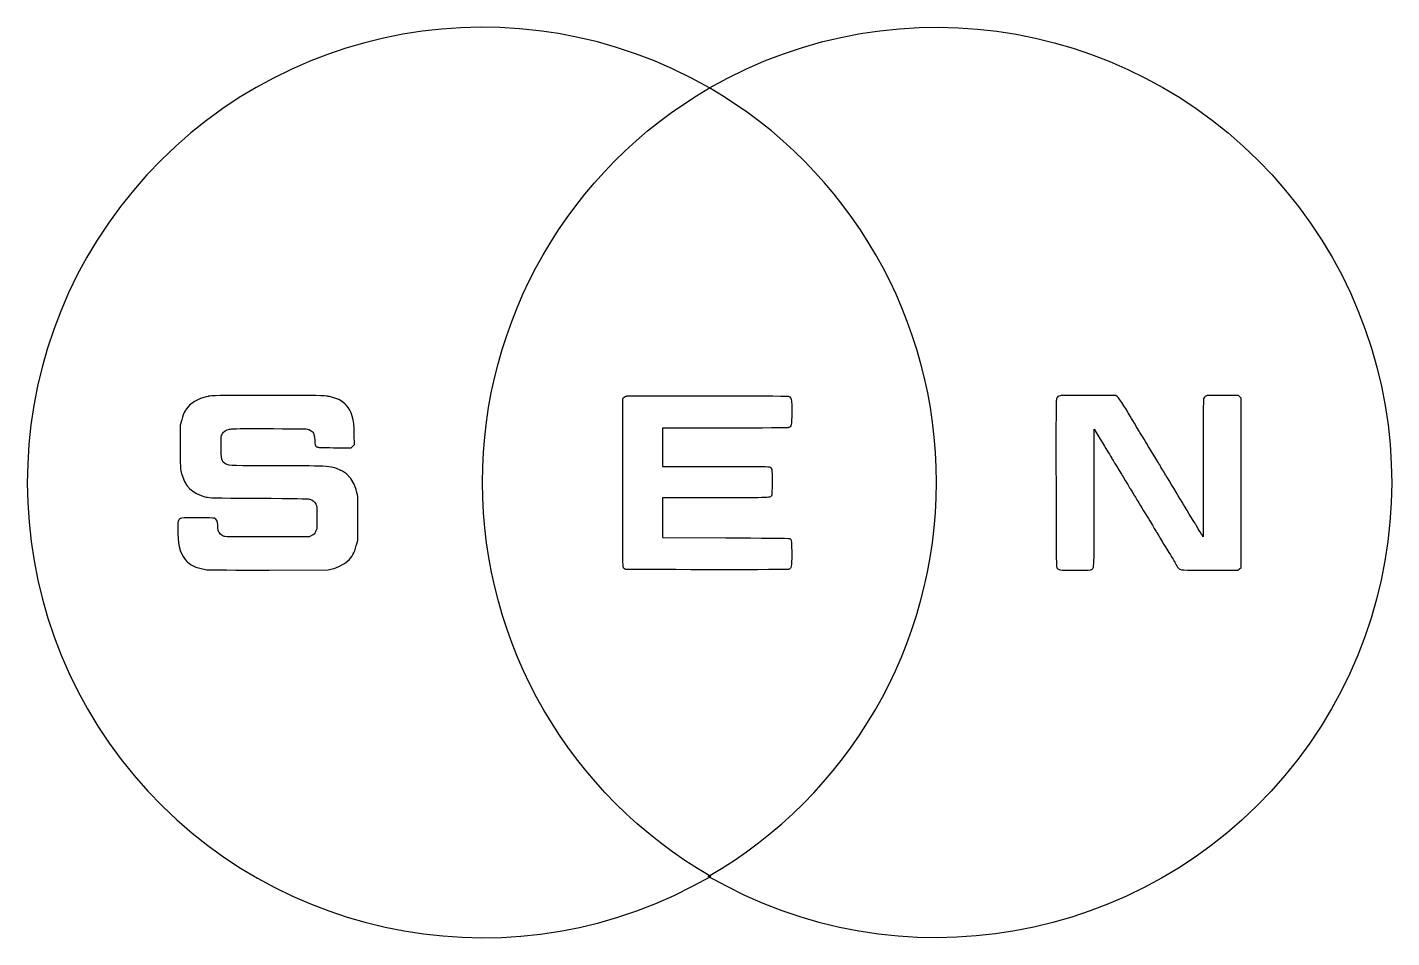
# Model space of a CAD drawing. Extents: x 0 to 31.2, y 0 to 20.8.
import ezdxf

# ---------------------------------------------------------------- set-up
doc = ezdxf.new("R2010")
doc.units = 0
doc.header["$MEASUREMENT"] = 0

msp = doc.modelspace()

# ---------------------------------------------------------------- linework, layer by layer
at = {"linetype": 'Continuous'}
for points in [[(15.63712, 19.45244, 1.73205219), (15.665, 1.42226, -0.57734981)], [(15.63712, 19.45244, -1.73205219), (15.60923, 1.42226, 0.57734981)]]:
    msp.add_lwpolyline(points, format="xyb", close=True, dxfattribs=at)
at = {"color": 7}
for points in [[(7.05072, 8.46371), (7.16357, 8.50532), (7.29275, 8.57574), (7.39697, 8.66331), (7.45796, 8.73861), (7.47353, 8.76633), (7.48112, 8.77989), (7.50293, 8.82107), (7.52453, 8.86985), (7.54383, 8.92703), (7.56087, 8.98693), (7.56625, 9.00694), (7.59332, 9.1059), (7.59332, 9.61111), (7.59435, 10.1163), (7.56625, 10.2236), (7.55556, 10.2655), (7.51064, 10.3876), (7.43485, 10.5201), (7.33697, 10.624), (7.24744, 10.686), (7.21522, 10.7017), (7.20546, 10.7064), (7.17611, 10.7205), (7.13986, 10.7369), (7.10449, 10.7511), (7.06787, 10.7633), (7.028, 10.7737), (6.98281, 10.7824), (6.93018, 10.7896), (6.86817, 10.7953), (6.79465, 10.7997), (6.70757, 10.8031), (6.60493, 10.8056), (6.48465, 10.8072), (6.34467, 10.8083), (6.18294, 10.8088), (5.9974, 10.809), (5.83886, 10.809), (5.78603, 10.809), (5.69922, 10.809), (5.43881, 10.8092), (5.16949, 10.8102), (4.96724, 10.8121), (4.82101, 10.8156), (4.72, 10.8209), (4.65321, 10.8284), (4.60975, 10.8385), (4.58615, 10.8479), (4.57872, 10.8517), (4.57004, 10.8561), (4.54531, 10.8717), (4.51882, 10.8956), (4.49858, 10.9261), (4.48394, 10.9656), (4.47412, 11.0167), (4.46853, 11.082), (4.46647, 11.1641), (4.46685, 11.24), (4.46729, 11.2653), (4.46772, 11.2966), (4.46972, 11.3905), (4.47364, 11.4639), (4.4809, 11.5054), (4.48964, 11.5279), (4.49333, 11.535), (4.49957, 11.5467), (4.52311, 11.5789), (4.56076, 11.6106), (4.61051, 11.6329), (4.65994, 11.6457), (4.67665, 11.6486), (4.68463, 11.65), (4.70882, 11.6528), (4.75424, 11.6561), (4.81814, 11.6586), (4.90593, 11.6604), (5.02285, 11.6614), (5.17421, 11.6618), (5.3654, 11.6617), (5.54258, 11.6613), (5.60167, 11.6611), (5.67008, 11.6609), (5.87554, 11.6601), (6.08274, 11.659), (6.23329, 11.6576), (6.33718, 11.6557), (6.4044, 11.6528), (6.44493, 11.6488), (6.46886, 11.6434), (6.48182, 11.6381), (6.48606, 11.6361), (6.49257, 11.633), (6.52599, 11.613), (6.55268, 11.5918), (6.55583, 11.5882), (6.56261, 11.581), (6.57807, 11.5544), (6.59554, 11.5074), (6.60693, 11.4516), (6.61106, 11.4064), (6.61106, 11.3913), (6.61106, 11.3772), (6.61372, 11.3348), (6.62244, 11.2932), (6.63824, 11.2636), (6.65539, 11.2473), (6.66206, 11.2434), (6.66471, 11.2419), (6.6735, 11.2382), (6.68978, 11.2341), (6.71414, 11.231), (6.74968, 11.2287), (6.79975, 11.2272), (6.86757, 11.2263), (6.95638, 11.2259), (7.04113, 11.2257), (7.06939, 11.2257), (7.44646, 11.2257), (7.51938, 11.2986), (7.51519, 11.5298), (7.51454, 11.5619), (7.51058, 11.6579), (7.50179, 11.7688), (7.48817, 11.8646), (7.46907, 11.948), (7.44385, 12.0211), (7.41178, 12.0864), (7.37224, 12.1462), (7.33713, 12.1893), (7.3246, 12.2028), (7.30729, 12.2215), (7.24843, 12.2708), (7.1575, 12.3247), (7.04725, 12.3669), (6.94694, 12.393), (6.91314, 12.3996), (6.90397, 12.4014), (6.87625, 12.4055), (6.82667, 12.4101), (6.75151, 12.4134), (6.63797, 12.4157), (6.47319, 12.4172), (6.24442, 12.418), (5.93869, 12.4183), (5.64214, 12.4184), (5.54335, 12.4184), (5.44422, 12.4184), (5.14703, 12.4183), (4.84093, 12.418), (4.61208, 12.4172), (4.4476, 12.4157), (4.33453, 12.4134), (4.25993, 12.4101), (4.21094, 12.4055), (4.1836, 12.4014), (4.17458, 12.3996), (4.13043, 12.3911), (4.00038, 12.3527), (3.85682, 12.2848), (3.743, 12.1955), (3.67535, 12.1142), (3.65793, 12.084), (3.64996, 12.0704), (3.62722, 12.0287), (3.60476, 11.9794), (3.58464, 11.9214), (3.56674, 11.8606), (3.56104, 11.8403), (3.53396, 11.7413), (3.53396, 11.2517), (3.53386, 11.2122), (3.53369, 11.0935), (3.53386, 10.9722), (3.53467, 10.8815), (3.5364, 10.8152), (3.53928, 10.7667), (3.54346, 10.7298), (3.54921, 10.6981), (3.55485, 10.6734), (3.55686, 10.6653), (3.56401, 10.6361), (3.59088, 10.5499), (3.63282, 10.4499), (3.68414, 10.3638), (3.74604, 10.2904), (3.81993, 10.2284), (3.90712, 10.1765), (4.0089, 10.1333), (4.0969, 10.1052), (4.12668, 10.0975), (4.13417, 10.0957), (4.1569, 10.0907), (4.1959, 10.0853), (4.25635, 10.0812), (4.35097, 10.0781), (4.4924, 10.0756), (4.69336, 10.0736), (4.96653, 10.0716), (5.23508, 10.07), (5.3246, 10.0694), (5.39686, 10.069), (5.61382, 10.0675), (5.85499, 10.0655), (6.0516, 10.0634), (6.20714, 10.0611), (6.32503, 10.0587), (6.40886, 10.056), (6.46203, 10.053), (6.48178, 10.0513), (6.48812, 10.0496), (6.50054, 10.0464), (6.53678, 10.0327), (6.57601, 10.0093), (6.60721, 9.97846), (6.62674, 9.94954), (6.63189, 9.93924), (6.63612, 9.93093), (6.64692, 9.90506), (6.65468, 9.86035), (6.6575, 9.77696), (6.65793, 9.66433), (6.65793, 9.62674), (6.65793, 9.36632), (6.62978, 9.30588), (6.62571, 9.29753), (6.61253, 9.27289), (6.59603, 9.25108), (6.57422, 9.2346), (6.54958, 9.22136), (6.54124, 9.21733), (6.48085, 9.18924), (5.52979, 9.18608), (5.4706, 9.18593), (5.29303, 9.1856), (5.09174, 9.18554), (4.92437, 9.18599), (4.78911, 9.1869), (4.68435, 9.18837), (4.60835, 9.19026), (4.55946, 9.19265), (4.54161, 9.19396), (4.53603, 9.19547), (4.52507, 9.19835), (4.49425, 9.21425), (4.45503, 9.24528), (4.42324, 9.28369), (4.40685, 9.31392), (4.40375, 9.32465), (4.40224, 9.33018), (4.39931, 9.34728), (4.39567, 9.37804), (4.39318, 9.41314), (4.39231, 9.43978), (4.39231, 9.44863), (4.39231, 9.46442), (4.38803, 9.51167), (4.37468, 9.55826), (4.3514, 9.59044), (4.32639, 9.60688), (4.31728, 9.61008), (4.31207, 9.61193), (4.28033, 9.61496), (4.20226, 9.61854), (4.08535, 9.62076), (3.97021, 9.62153), (3.93186, 9.62153), (3.89882, 9.62153), (3.79975, 9.62136), (3.69894, 9.62022), (3.62472, 9.61751), (3.57249, 9.61247), (3.53765, 9.60439), (3.51557, 9.59256), (3.50163, 9.57628), (3.49354, 9.56033), (3.49126, 9.55485), (3.48682, 9.54438), (3.48133, 9.50965), (3.4764, 9.43858), (3.47597, 9.34924), (3.47965, 9.24929), (3.48693, 9.14649), (3.4975, 9.0485), (3.51085, 8.96294), (3.52154, 8.91357), (3.52664, 8.89757), (3.5339, 8.875), (3.55968, 8.80832), (3.59733, 8.73481), (3.64339, 8.67111), (3.68625, 8.62522), (3.70167, 8.61111), (3.72092, 8.59326), (3.78618, 8.54775), (3.88911, 8.49696), (4.00922, 8.45925), (4.11111, 8.43918), (4.1454, 8.43506), (4.15582, 8.43375), (4.1881, 8.43321), (4.28114, 8.43158), (4.41868, 8.43024), (4.59483, 8.4291), (4.80388, 8.42828), (5.03982, 8.42779), (5.29693, 8.42763), (5.50125, 8.42774), (5.56939, 8.42779), (6.91835, 8.42985), (7.0121, 8.45383)], [(13.7149, 8.44185), (13.6952, 8.45231), (13.6764, 8.46892), (13.6736, 8.47254), (13.6725, 8.47385), (13.6699, 8.47792), (13.6667, 8.48568), (13.6638, 8.49864), (13.6615, 8.51964), (13.6594, 8.55154), (13.6578, 8.59711), (13.6564, 8.65918), (13.6553, 8.74056), (13.6545, 8.84407), (13.6538, 8.9726), (13.6533, 9.12885), (13.6531, 9.31575), (13.6528, 9.53603), (13.6527, 9.79258), (13.6527, 10.0882), (13.6527, 10.3413), (13.6527, 10.4257), (13.6527, 12.3517), (13.6788, 12.3757), (13.6824, 12.3791), (13.7067, 12.3949), (13.7326, 12.4059), (13.7371, 12.407), (13.7494, 12.4093), (13.7879, 12.409), (13.9114, 12.4105), (14.0969, 12.4118), (14.3342, 12.4128), (14.6129, 12.4134), (14.9226, 12.4136), (15.2528, 12.4136), (15.5933, 12.4134), (15.9335, 12.4128), (16.2632, 12.4119), (16.5719, 12.4108), (16.8492, 12.4094), (17.0849, 12.4079), (17.2682, 12.406), (17.3892, 12.404), (17.4264, 12.4049), (17.4371, 12.4018), (17.4437, 12.4), (17.4718, 12.3854), (17.4931, 12.3634), (17.4965, 12.358), (17.5, 12.3521), (17.5076, 12.3323), (17.5139, 12.2869), (17.5167, 12.1989), (17.5174, 12.0838), (17.5174, 12.0455), (17.5174, 12.0188), (17.5169, 11.9386), (17.5156, 11.8563), (17.5124, 11.7951), (17.5067, 11.7515), (17.4979, 11.7221), (17.4851, 11.7033), (17.4679, 11.6918), (17.4511, 11.6857), (17.4454, 11.684), (17.4394, 11.6825), (17.4138, 11.6818), (17.3375, 11.6798), (17.2172, 11.678), (17.0538, 11.6765), (16.8479, 11.6753), (16.6004, 11.6744), (16.3122, 11.6738), (16.066, 11.6736), (15.9839, 11.6736), (14.559, 11.6736), (14.559, 10.7986), (15.76, 10.7986), (15.8304, 10.7986), (16.0415, 10.7984), (16.2871, 10.7978), (16.4964, 10.7969), (16.6694, 10.7956), (16.8063, 10.794), (16.9068, 10.792), (16.9708, 10.7898), (16.9922, 10.789), (16.9985, 10.7872), (17.0042, 10.7857), (17.021, 10.7801), (17.0382, 10.7696), (17.0507, 10.7523), (17.0593, 10.7247), (17.0647, 10.6832), (17.0678, 10.6243), (17.0692, 10.5445), (17.0694, 10.4664), (17.0694, 10.4403), (17.0694, 10.4089), (17.0686, 10.3147), (17.0663, 10.2239), (17.0624, 10.1655), (17.0589, 10.1419), (17.0568, 10.1372), (17.0557, 10.1346), (17.0525, 10.1266), (17.0481, 10.1173), (17.0414, 10.1094), (17.0303, 10.1028), (17.0128, 10.0971), (16.9865, 10.0925), (16.9494, 10.0888), (16.8994, 10.0859), (16.8342, 10.0837), (16.7517, 10.0821), (16.6497, 10.081), (16.5261, 10.0803), (16.3788, 10.08), (16.2054, 10.0799), (16.0042, 10.0799), (15.8304, 10.0799), (15.7725, 10.0799), (14.559, 10.0799), (14.561, 9.62358), (14.5642, 9.1684), (16.0121, 9.16319), (16.0849, 9.16292), (16.3033, 9.16189), (16.5756, 9.16032), (16.8228, 9.15858), (17.039, 9.15668), (17.2182, 9.15474), (17.3546, 9.15267), (17.4419, 9.15061), (17.4725, 9.1499), (17.4746, 9.1486), (17.4814, 9.14415), (17.4965, 9.12278), (17.5096, 9.06842), (17.5157, 8.96642), (17.5174, 8.83979), (17.5174, 8.79758), (17.5174, 8.77219), (17.5169, 8.69601), (17.5156, 8.61719), (17.5125, 8.558), (17.5072, 8.51531), (17.4993, 8.48583), (17.4879, 8.46653), (17.4725, 8.45415), (17.4578, 8.44726), (17.4526, 8.44547), (17.4469, 8.44342), (17.4183, 8.44265), (17.331, 8.44021), (17.1887, 8.43832), (16.9894, 8.43679), (16.731, 8.43576), (16.4115, 8.43511), (16.0287, 8.4349), (15.6928, 8.435), (15.5808, 8.43506), (15.4883, 8.43517), (15.2108, 8.43554), (14.8649, 8.43619), (14.5503, 8.43696), (14.275, 8.43782), (14.0464, 8.43869), (13.8723, 8.43961), (13.7604, 8.44049), (13.7214, 8.44081), (13.7183, 8.44129)], [(24.3822, 8.44194), (24.3899, 8.44661), (24.3986, 8.45258), (24.406, 8.4611), (24.4124, 8.47487), (24.4176, 8.49681), (24.4221, 8.52968), (24.4256, 8.57628), (24.4283, 8.63954), (24.4304, 8.72217), (24.4319, 8.82704), (24.4329, 8.95692), (24.4335, 9.11475), (24.4339, 9.30317), (24.434, 9.52518), (24.434, 9.78347), (24.434, 10.0066), (24.434, 10.0809), (24.434, 11.6465), (24.5694, 11.4226), (24.5828, 11.4007), (24.6229, 11.3346), (24.6681, 11.2604), (24.7003, 11.2076), (24.7136, 11.1861), (24.7153, 11.184), (24.7235, 11.1707), (24.7481, 11.1304), (24.7813, 11.0756), (24.8083, 11.0307), (24.8207, 11.0101), (24.8225, 11.0069), (24.8235, 11.0049), (24.8338, 10.9867), (24.8478, 10.9643), (24.8507, 10.9601), (24.8535, 10.9557), (24.8696, 10.9296), (24.8847, 10.9046), (24.8871, 10.9007), (24.8892, 10.8968), (24.9068, 10.8673), (24.949, 10.7972), (25.0078, 10.7008), (25.0594, 10.6164), (25.0767, 10.5882), (25.0938, 10.5602), (25.1449, 10.4759), (25.2032, 10.3799), (25.2451, 10.3105), (25.2624, 10.2815), (25.2642, 10.2778), (25.2663, 10.2741), (25.2799, 10.2513), (25.294, 10.2283), (25.2964, 10.2247), (25.2988, 10.2208), (25.3064, 10.2082), (25.321, 10.1843), (25.3382, 10.1561), (25.3514, 10.1341), (25.3558, 10.1267), (25.361, 10.1181), (25.3765, 10.0922), (25.394, 10.0629), (25.411, 10.0346), (25.43, 10.0032), (25.4536, 9.96431), (25.4844, 9.91363), (25.5249, 9.847), (25.5644, 9.78185), (25.5776, 9.7601), (25.5911, 9.73807), (25.6317, 9.67199), (25.6732, 9.604), (25.7049, 9.55203), (25.7294, 9.51193), (25.749, 9.47954), (25.7663, 9.45074), (25.7836, 9.42133), (25.7988, 9.39572), (25.8038, 9.38715), (25.8081, 9.37983), (25.8214, 9.35786), (25.8385, 9.32975), (25.8531, 9.30615), (25.8607, 9.29394), (25.8631, 9.29025), (25.8654, 9.28635), (25.8797, 9.26281), (25.8933, 9.23981), (25.8954, 9.23611), (25.8972, 9.23247), (25.9112, 9.20861), (25.9443, 9.15321), (25.99, 9.07807), (26.03, 9.01297), (26.0433, 8.99132), (26.0565, 8.96951), (26.0963, 8.90403), (26.1421, 8.82844), (26.1761, 8.77268), (26.191, 8.74838), (26.1933, 8.74447), (26.1957, 8.74083), (26.2035, 8.72808), (26.2188, 8.70296), (26.2372, 8.67258), (26.2519, 8.64839), (26.2569, 8.64031), (26.2617, 8.63226), (26.2761, 8.60796), (26.2951, 8.57585), (26.3113, 8.5479), (26.3199, 8.53276), (26.3225, 8.52778), (26.3253, 8.52285), (26.3421, 8.49653), (26.3576, 8.47439), (26.36, 8.47151), (26.3635, 8.46739), (26.375, 8.45574), (26.395, 8.44385), (26.4283, 8.43533), (26.4833, 8.42964), (26.5682, 8.42617), (26.6913, 8.42437), (26.8608, 8.42372), (27.0289, 8.42361), (27.085, 8.42361), (27.7257, 8.42361), (27.7589, 8.45383), (27.7933, 8.48406), (27.7933, 12.3611), (27.7642, 12.3892), (27.7361, 12.4184), (27.3788, 12.4216), (27.351, 12.4217), (27.2679, 12.4222), (27.1821, 12.4223), (27.1175, 12.4219), (27.0707, 12.4206), (27.0378, 12.4185), (27.0151, 12.4153), (26.9992, 12.4107), (26.9892, 12.4065), (26.9861, 12.4048), (26.98, 12.4018), (26.9557, 12.3812), (26.9392, 12.3554), (26.9371, 12.3497), (26.9347, 12.3432), (26.9337, 12.3218), (26.9311, 12.2549), (26.929, 12.144), (26.9274, 11.9841), (26.9261, 11.77), (26.9251, 11.4968), (26.9247, 11.1594), (26.9246, 10.8544), (26.9246, 10.7528), (26.9236, 9.19026), (26.8954, 9.23714), (26.8913, 9.24365), (26.8707, 9.27647), (26.8553, 9.30203), (26.8537, 9.30485), (26.8508, 9.30903), (26.8385, 9.329), (26.8128, 9.37115), (26.7814, 9.42372), (26.7567, 9.46506), (26.7485, 9.47885), (26.7467, 9.48199), (26.7322, 9.50592), (26.7151, 9.53401), (26.7121, 9.53922), (26.6992, 9.56049), (26.6606, 9.62418), (26.6096, 9.70839), (26.5608, 9.78885), (26.5161, 9.86268), (26.4772, 9.92697), (26.446, 9.97874), (26.4239, 10.015), (26.4158, 10.0285), (26.4132, 10.033), (26.4085, 10.0405), (26.3949, 10.0629), (26.3582, 10.1234), (26.309, 10.2045), (26.2533, 10.2964), (26.1971, 10.3893), (26.1464, 10.4732), (26.1069, 10.5383), (26.0906, 10.5656), (26.085, 10.5747), (26.0821, 10.5794), (26.0724, 10.5955), (26.0533, 10.6269), (26.0307, 10.6648), (26.0128, 10.6948), (26.0069, 10.7049), (26.001, 10.715), (25.9831, 10.745), (25.9604, 10.7829), (25.9414, 10.8143), (25.9315, 10.8304), (25.9288, 10.8351), (25.9225, 10.8454), (25.9037, 10.8764), (25.8656, 10.9393), (25.8189, 11.0159), (25.7689, 11.0982), (25.7204, 11.1783), (25.6781, 11.248), (25.6469, 11.2995), (25.6356, 11.3184), (25.6319, 11.3247), (25.6297, 11.3283), (25.614, 11.3547), (25.5767, 11.4166), (25.5253, 11.5016), (25.4801, 11.576), (25.4653, 11.6007), (25.4501, 11.6253), (25.4053, 11.699), (25.3544, 11.7833), (25.3176, 11.8445), (25.3024, 11.8702), (25.3006, 11.8736), (25.2907, 11.8913), (25.2601, 11.944), (25.2131, 12.0228), (25.1622, 12.105), (25.1113, 12.1855), (25.0633, 12.259), (25.0217, 12.3205), (24.9896, 12.365), (24.976, 12.3827), (24.9704, 12.3872), (24.9318, 12.4184), (24.2975, 12.4216), (24.2383, 12.4218), (24.061, 12.4226), (23.8851, 12.4226), (23.7604, 12.4207), (23.6774, 12.4158), (23.6268, 12.4071), (23.599, 12.3934), (23.5847, 12.3739), (23.5771, 12.3542), (23.5746, 12.3475), (23.5738, 12.3453), (23.5719, 12.338), (23.5697, 12.3227), (23.5678, 12.2998), (23.566, 12.2673), (23.5646, 12.2231), (23.5633, 12.1653), (23.5624, 12.0919), (23.5615, 12.001), (23.561, 11.8905), (23.5606, 11.7585), (23.5603, 11.6029), (23.5603, 11.4218), (23.5603, 11.2133), (23.5604, 10.9752), (23.5607, 10.7057), (23.561, 10.4785), (23.561, 10.4028), (23.5611, 10.3238), (23.5615, 10.0869), (23.5621, 9.80783), (23.5626, 9.56337), (23.5632, 9.35113), (23.5639, 9.16883), (23.5646, 9.01417), (23.5654, 8.88476), (23.5664, 8.77832), (23.5675, 8.69254), (23.5687, 8.62517), (23.5703, 8.57374), (23.5719, 8.53603), (23.574, 8.50965), (23.5763, 8.4924), (23.5789, 8.48182), (23.5808, 8.47711), (23.5818, 8.47569), (23.5849, 8.4714), (23.5949, 8.45888), (23.6099, 8.44618), (23.6312, 8.43707), (23.664, 8.43093), (23.7128, 8.42708), (23.7821, 8.42503), (23.8768, 8.4241), (23.9704, 8.42372), (24.0017, 8.42361), (24.0479, 8.42361), (24.1867, 8.42421), (24.2978, 8.42649), (24.3553, 8.43153), (24.3747, 8.43664), (24.3797, 8.44026)]]:
    msp.add_lwpolyline(points, close=True, dxfattribs=at)

doc.saveas('drawing.dxf')
